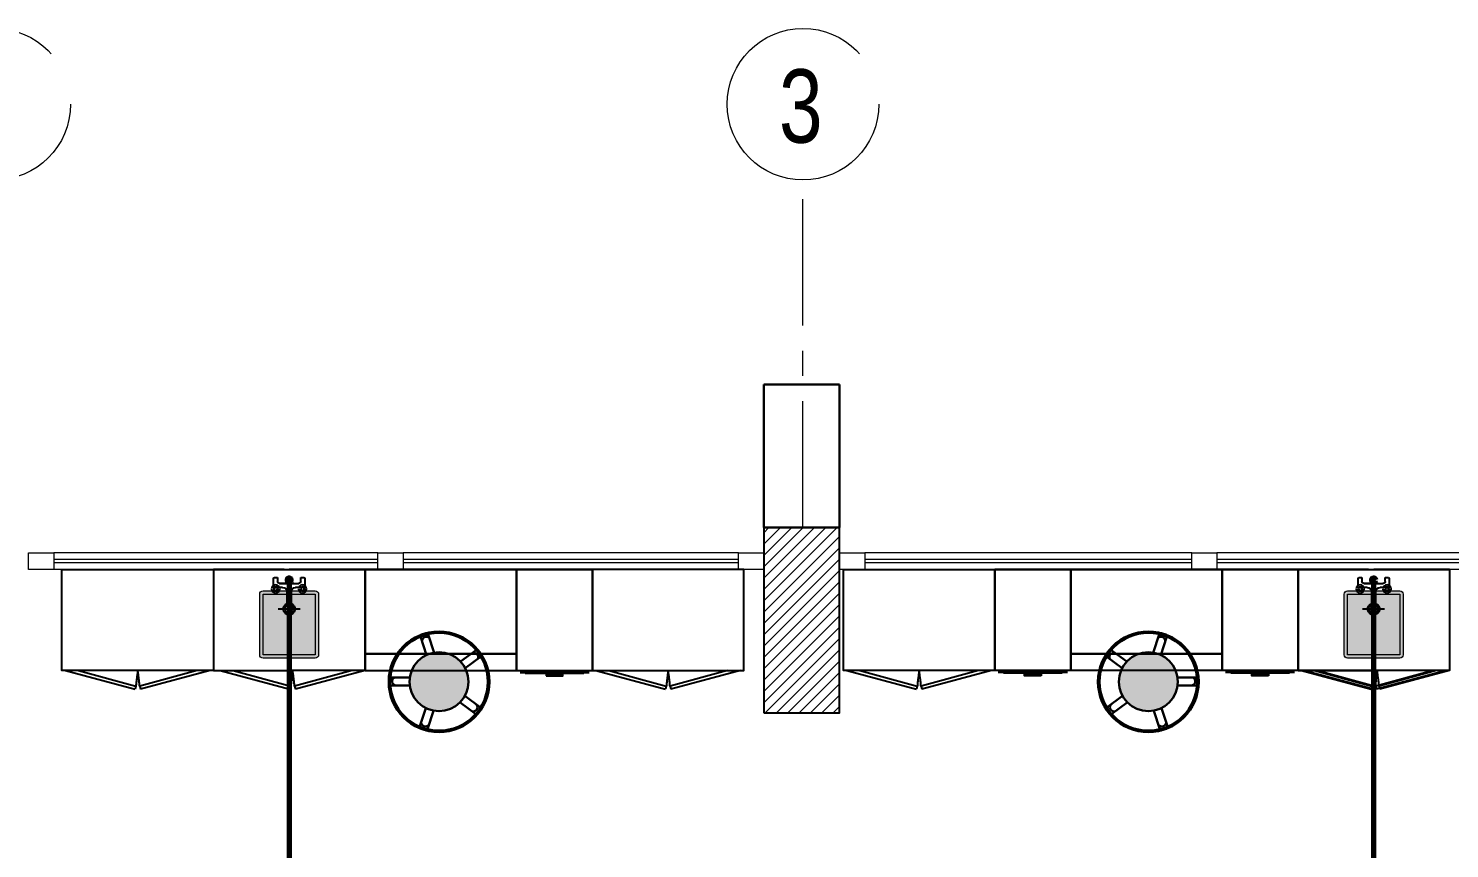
# Model space of a CAD drawing. Extents: x 800 to 995, y 398 to 804.
# Drawn here: x 901.81 to 910.25, y 534.03 to 538.9 of the extents above; entities that cross this region are included whole.
import ezdxf

# ---------------------------------------------------------------- set-up
doc = ezdxf.new("R2010")
doc.units = 0
doc.header["$MEASUREMENT"] = 0
for name, pattern in [('ACAD_ISO02W100', [15, 12, -3]), ('CENTERX2', [4, 2.5, -0.5, 0.5, -0.5]), ('DASHED', [19.05, 12.7, -6.35])]:
    doc.linetypes.add(name, pattern=pattern)
doc.layers.get('0').update_dxf_attribs({"color": 252, "linetype": 'CONTINUOUS', "lineweight": 30})
doc.layers.add('-FUR', color=252, linetype='CONTINUOUS')
doc.layers.add('SAN', color=2, linetype='CONTINUOUS')
for name, color, linetype, lineweight in [('axis', 1, 'CENTERX2', 5), ('Column', 6, 'CONTINUOUS', 25), ('elev', 90, 'CONTINUOUS', 9), ('hatch', 252, 'CONTINUOUS', 9), ('P-C-WATER', 5, 'CONTINUOUS', 70), ('txt in circle', 11, 'CONTINUOUS', 13), ('Wall', 252, 'CONTINUOUS', 30), ('WINDOW', 252, 'CONTINUOUS', 5)]:
    doc.layers.add(name, color=color, linetype=linetype, lineweight=lineweight)
doc.styles.add('SOSA2', font='SOSA.shx', dxfattribs={"width": 0.8})

# ---------------------------------------------------------------- blocks, each defined once
blk = doc.blocks.new('YY5Y5')
at = {"layer": 'SAN', "color": 1}
for p, q in [((434.16, 537.56), (433.7, 538.02)), ((433.83, 542.04), (433.83, 538.56)), ((435.73, 542.41), (434.2, 542.41)), ((435.58, 537.56), (436.04, 538.02)), ((435.73, 540.55), (435.73, 542.41)), ((436.72, 537.65), (438.25, 537.65)), ((446.18, 539.55), (436.73, 539.55)), ((443.04, 539.55), (446.16, 539.55)), ((444.65, 537.65), (446.18, 537.65)), ((447.32, 537.56), (446.86, 538.02)), ((447.16, 542.41), (447.16, 540.55)), ((448.69, 542.41), (447.16, 542.41)), ((448.74, 537.56), (449.2, 538.02)), ((449.07, 538.56), (449.07, 542.04)), ((434.16, 536.15), (433.7, 535.69)), ((435.58, 536.15), (436.04, 535.69)), ((440.5, 535.4), (440.5, 528.74)), ((442.4, 528.74), (442.4, 535.4)), ((447.32, 536.15), (446.86, 535.69)), ((448.74, 536.15), (449.2, 535.69)), ((440.87, 528.36), (442.03, 528.36))]:
    blk.add_line(p, q, dxfattribs=at)
at = {"layer": 'SAN', "color": 1, "linetype": 'Continuous'}
blk.add_line((439.23, 539.55), (439.86, 539.55), dxfattribs=at)
at = {"layer": 'SAN', "color": 2, "linetype": 'DASHED'}
for points in [[(441.45, 532.42), (441.45, 521.63)], [(436.06, 527.03), (446.84, 527.03)]]:
    blk.add_lwpolyline(points, dxfattribs=at)
at = {"layer": 'SAN', "color": 1}
for centre, radius in [((434.87, 536.85), 2), ((434.87, 536.85), 1), ((434.87, 536.85), 0.8), ((448.03, 536.85), 2), ((448.03, 536.85), 1), ((448.03, 536.85), 0.8)]:
    blk.add_circle(centre, radius, dxfattribs=at)
for centre, radius, start, end in [((434.2, 542.04), 0.375, 90, 180), ((436.73, 540.55), 1, 180, 270), ((438.25, 535.4), 2.25, 0, 90), ((444.65, 535.4), 2.25, 90, 180), ((446.16, 540.55), 1, 270, 0), ((448.69, 542.04), 0.375, 0, 90), ((441.45, 527.03), 2.86, 109.43194, 70.56806), ((441.45, 527.03), 2.08, 117.27647, 62.72353), ((440.87, 528.74), 0.375, 180, 270), ((442.03, 528.74), 0.375, 270, 360)]:
    blk.add_arc(centre, radius, start, end, dxfattribs=at)
blk = doc.blocks.new('fd')
at = {"layer": '-FUR'}
h = blk.add_hatch(color=254, dxfattribs=at)
h.paths.add_polyline_path([(1322.6636, 576.6994), (1322.3536, 576.6994), (1322.3536, 577.0594), (1322.6636, 577.0594)], flags=16)
edge = h.paths.add_edge_path()
edge.add_line((1322.6636, 576.6794), (1322.3536, 576.6794))
edge.add_arc((1322.3536, 576.6994), 0.02, 180, 270, ccw=False)
edge.add_line((1322.3336, 576.6994), (1322.3336, 577.0594))
edge.add_arc((1322.3536, 577.0594), 0.02, 90, 180, ccw=False)
edge.add_line((1322.3536, 577.0794), (1322.6636, 577.0794))
edge.add_arc((1322.6636, 577.0594), 0.02, 0, 90, ccw=False)
edge.add_line((1322.6836, 577.0594), (1322.6836, 576.6994))
edge.add_arc((1322.6636, 576.6994), 0.02, -90, 0, ccw=False)
blk.add_hatch(color=253, dxfattribs=at).paths.add_polyline_path([(1322.6636, 577.0594), (1322.6636, 576.6994), (1322.3536, 576.6994), (1322.3536, 577.0594)])
h = blk.add_hatch(color=251, dxfattribs=at)
h.paths.add_polyline_path([(1322.6337, 577.0294), (1322.6636, 577.0594), (1322.6636, 576.6994), (1322.6336, 576.7294)])
h.paths.add_polyline_path([(1322.6336, 576.7294), (1322.6636, 576.6994), (1322.3536, 576.6994), (1322.3836, 576.7294)])
h = blk.add_hatch(color=252, dxfattribs=at)
h.paths.add_polyline_path([(1322.3836, 577.0294), (1322.3536, 577.0594), (1322.6636, 577.0594), (1322.6337, 577.0294)])
h.paths.add_polyline_path([(1322.3836, 576.7294), (1322.3536, 576.6994), (1322.3536, 577.0594), (1322.3836, 577.0294)])
for p, q in [((1322.4784, 577.2056), (1322.0597, 577.2056)), ((1322.4784, 577.2056), (1322.9597, 577.2056)), ((1322.0597, 576.6056), (1322.5097, 576.6056)), ((1322.9597, 576.6056), (1322.5097, 576.6056))]:
    blk.add_line(p, q, dxfattribs=at)
at = {"layer": '-FUR', "linetype": 'ACAD_ISO02W100'}
for p, q in [((1322.0597, 577.2056), (1322.5097, 577.2056)), ((1322.9597, 577.2056), (1322.5097, 577.2056)), ((1322.0997, 576.6056), (1322.5133, 576.4948)), ((1322.177, 576.6056), (1322.5185, 576.5141)), ((1322.8824, 576.6056), (1322.541, 576.5141)), ((1322.9597, 576.6056), (1322.5462, 576.4948)), ((1322.5185, 576.5141), (1322.5133, 576.4948)), ((1322.541, 576.5141), (1322.5462, 576.4948))]:
    blk.add_line(p, q, dxfattribs=at)
for centre, start, end in [((1324.045, 576.3727), 171.26112, 174.70691), ((1321.0144, 576.3727), 5.29309, 8.73888)]:
    blk.add_arc(centre, 1.5331, start, end, dxfattribs=at)
for p, q in [((1322.0597, 577.2056), (1322.0597, 576.6056)), ((1322.9597, 577.2056), (1322.9597, 576.6056))]:
    blk.add_line(p, q)
blk.add_lwpolyline([(1322.6636, 576.6794), (1322.3536, 576.6794, -0.414214), (1322.3336, 576.6994), (1322.3336, 577.0594, -0.414214), (1322.3536, 577.0794), (1322.6636, 577.0794, -0.414214), (1322.6836, 577.0594), (1322.6836, 576.6994, -0.414214)], format="xyb", close=True)
blk.add_lwpolyline([(1322.6636, 576.6794), (1322.3536, 576.6794, -0.414214), (1322.3336, 576.6994), (1322.3336, 577.0594, -0.414214), (1322.3536, 577.0794), (1322.6636, 577.0794, -0.414214), (1322.6836, 577.0594), (1322.6836, 576.6994, -0.414214)], format="xyb", close=True)
blk.add_lwpolyline([(1322.6636, 576.6994), (1322.3536, 576.6994), (1322.3536, 577.0594), (1322.6636, 577.0594)], close=True)
at = {"extrusion": (0, 0, -1), "xscale": 0.0121000000000322, "yscale": 0.0121000000000322, "zscale": -0.0121}
blk.add_blockref('YY5Y5', (-1327.8502, 570.5947), dxfattribs=at)
blk = doc.blocks.new('juy')
blk.add_line((1322.9597, 577.2056), (1322.9597, 576.6056))
blk.add_blockref('fd', (0, 0))

msp = doc.modelspace()

# ---------------------------------------------------------------- hatches: boundary and pattern name
h = msp.add_hatch(color=256)
h.set_gradient(color1=(132, 132, 132), name='SPHERICAL')
h.paths.add_polyline_path([(904.2464, 535.1979, -1), (904.2464, 534.8479, -1)])
h = msp.add_hatch(color=256)
h.set_gradient(color1=(132, 132, 132), name='SPHERICAL')
h.paths.add_polyline_path([(908.4589, 535.1979, 1), (908.4589, 534.8479, 1)])
at = {"layer": 'hatch'}
h = msp.add_hatch(dxfattribs=at)
h.set_pattern_fill('ANSI31', color=252, scale=0.015, style=0)
h.set_pattern_definition([(45, (1098.38235, 197.51664), (-0.0336759605, 0.0336759605), [])])
h.paths.add_polyline_path([(906.1752, 534.8387), (906.6252, 534.8387), (906.6252, 535.9388), (906.1752, 535.9388)])

# ---------------------------------------------------------------- linework, layer by layer
at = {"layer": '-FUR', "linetype": 'ACAD_ISO02W100'}
for p, q in [((902.0074, 535.6888), (902.9074, 535.6888)), ((904.7074, 535.6888), (905.1574, 535.6888)), ((906.0574, 535.6888), (905.1574, 535.6888)), ((906.6479, 535.6888), (907.5479, 535.6888)), ((907.9979, 535.6888), (907.5479, 535.6888)), ((909.3479, 535.6888), (908.8979, 535.6888)), ((909.3479, 535.6888), (910.2479, 535.6888)), ((902.0274, 535.0888), (902.441, 534.978)), ((902.1047, 535.0888), (902.4462, 534.9973)), ((902.8101, 535.0888), (902.4687, 534.9973)), ((902.8874, 535.0888), (902.4739, 534.978)), ((903.8074, 535.0888), (904.7074, 535.0888)), ((905.1774, 535.0888), (905.591, 534.978)), ((905.2547, 535.0888), (905.5962, 534.9973)), ((905.9601, 535.0888), (905.6187, 534.9973)), ((906.0374, 535.0888), (905.6239, 534.978)), ((906.6679, 535.0888), (907.0815, 534.978)), ((906.7452, 535.0888), (907.0866, 534.9973)), ((907.4506, 535.0888), (907.1092, 534.9973)), ((907.5279, 535.0888), (907.1143, 534.978)), ((908.8979, 535.0888), (907.9979, 535.0888)), ((909.3679, 535.0888), (909.7815, 534.978)), ((909.4452, 535.0888), (909.7866, 534.9973)), ((910.1506, 535.0888), (909.8092, 534.9973)), ((910.2279, 535.0888), (909.8143, 534.978)), ((902.4462, 534.9973), (902.441, 534.978)), ((902.4687, 534.9973), (902.4739, 534.978)), ((905.5962, 534.9973), (905.591, 534.978)), ((905.6187, 534.9973), (905.6239, 534.978)), ((907.0866, 534.9973), (907.0815, 534.978)), ((907.1092, 534.9973), (907.1143, 534.978)), ((909.7866, 534.9973), (909.7815, 534.978)), ((909.8092, 534.9973), (909.8143, 534.978))]:
    msp.add_line(p, q, dxfattribs=at)
at = {"layer": '-FUR'}
for p, q in [((904.7274, 535.0788), (905.1374, 535.0788)), ((904.7574, 535.0738), (905.1074, 535.0738)), ((907.9779, 535.0788), (907.5679, 535.0788)), ((907.9479, 535.0738), (907.5979, 535.0738)), ((909.3279, 535.0788), (908.9179, 535.0788)), ((909.2979, 535.0738), (908.9479, 535.0738))]:
    msp.add_line(p, q, dxfattribs=at)
for points in [[(902.0074, 535.6888), (902.9074, 535.6888), (902.9074, 535.0888), (902.0074, 535.0888)], [(904.7074, 535.0888), (905.1574, 535.0888), (905.1574, 535.6888), (904.7074, 535.6888)], [(906.0574, 535.6888), (905.1574, 535.6888), (905.1574, 535.0888), (906.0574, 535.0888)], [(906.6479, 535.6888), (907.5479, 535.6888), (907.5479, 535.0888), (906.6479, 535.0888)], [(907.9979, 535.0888), (907.5479, 535.0888), (907.5479, 535.6888), (907.9979, 535.6888)], [(909.3479, 535.0888), (908.8979, 535.0888), (908.8979, 535.6888), (909.3479, 535.6888)], [(909.3479, 535.6888), (910.2479, 535.6888), (910.2479, 535.0888), (909.3479, 535.0888)]]:
    msp.add_lwpolyline(points, close=True, dxfattribs=at)
at = {"layer": '-FUR', "color": 1}
for points in [[(904.8824, 535.0588), (904.9824, 535.0588), (904.9824, 535.0688), (904.8824, 535.0688)], [(907.8229, 535.0588), (907.7229, 535.0588), (907.7229, 535.0688), (907.8229, 535.0688)], [(909.1729, 535.0588), (909.0729, 535.0588), (909.0729, 535.0688), (909.1729, 535.0688)]]:
    msp.add_lwpolyline(points, close=True, dxfattribs=at)
at = {"layer": '-FUR', "linetype": 'ACAD_ISO02W100'}
for centre, start, end in [((903.9727, 534.8559), 171.26112, 174.70691), ((900.9421, 534.8559), 5.29309, 8.73888), ((907.1227, 534.8559), 171.26112, 174.70691), ((904.0921, 534.8559), 5.29309, 8.73888), ((908.6132, 534.8559), 171.26112, 174.70691), ((905.5826, 534.8559), 5.29309, 8.73888), ((911.3132, 534.8559), 171.26112, 174.70691), ((908.2826, 534.8559), 5.29309, 8.73888)]:
    msp.add_arc(centre, 1.5331, start, end, dxfattribs=at)
for p, q in [((903.8074, 535.0888), (903.8074, 535.6888)), ((903.8074, 535.6888), (904.7074, 535.6888)), ((904.7074, 535.6888), (904.7074, 535.0888)), ((908.8979, 535.6888), (907.9979, 535.6888)), ((907.9979, 535.6888), (907.9979, 535.0888)), ((908.8979, 535.0888), (908.8979, 535.6888)), ((904.1721, 535.1813), (904.136, 535.2909)), ((904.1424, 535.3035), (904.1686, 535.3119)), ((904.2174, 535.1954), (904.1827, 535.3033)), ((908.4879, 535.1954), (908.5226, 535.3033)), ((908.5332, 535.1813), (908.5693, 535.2909)), ((908.5629, 535.3035), (908.5367, 535.3119)), ((904.7074, 535.1888), (903.8074, 535.1888)), ((904.3741, 535.1425), (904.4672, 535.2107)), ((904.4812, 535.2085), (904.4973, 535.1862)), ((904.7074, 535.0888), (904.7074, 535.1888)), ((907.9979, 535.0888), (907.9979, 535.1888)), ((907.9979, 535.1888), (908.8979, 535.1888)), ((908.2241, 535.2085), (908.208, 535.1862)), ((908.3312, 535.1425), (908.2381, 535.2107)), ((904.4016, 535.1038), (904.4935, 535.1701)), ((908.3037, 535.1038), (908.2118, 535.1701)), ((903.9474, 535.0107), (903.9475, 535.0382)), ((904.0733, 535.0486), (903.96, 535.049)), ((908.632, 535.0486), (908.7453, 535.049)), ((908.7579, 535.0107), (908.7578, 535.0382)), ((904.0728, 535.0012), (903.9573, 535.0007)), ((904.3997, 534.9384), (904.4933, 534.8709)), ((908.3056, 534.9384), (908.212, 534.8709)), ((908.6325, 535.0012), (908.748, 535.0007)), ((904.1685, 534.8662), (904.1331, 534.7585)), ((904.2134, 534.851), (904.1782, 534.7411)), ((904.3714, 534.9003), (904.4628, 534.8334)), ((904.4955, 534.8569), (904.4793, 534.8348)), ((908.2098, 534.8569), (908.226, 534.8348)), ((908.3339, 534.9003), (908.2425, 534.8334)), ((908.4919, 534.851), (908.5271, 534.7411)), ((908.5368, 534.8662), (908.5722, 534.7585)), ((904.1656, 534.7347), (904.1395, 534.7433)), ((908.5397, 534.7347), (908.5658, 534.7433))]:
    msp.add_line(p, q)
for centre, radius in [((904.2464, 535.0229), 0.299), ((904.2464, 535.0229), 0.29), ((908.4589, 535.0229), 0.299), ((908.4589, 535.0229), 0.29), ((904.2464, 535.0229), 0.175), ((908.4589, 535.0229), 0.175)]:
    msp.add_circle(centre, radius)
for centre, radius, start, end in [((904.1455, 535.294), 0.01, 107.79115, 197.79115), ((904.1709, 535.265), 0.025, 40.93495, 209.17517), ((904.1704, 535.2989), 0.0131, 19.65402, 97.72038), ((908.5344, 535.265), 0.025, 330.82483, 139.06505), ((908.5349, 535.2989), 0.0131, 82.27962, 160.34598), ((908.5598, 535.294), 0.01, 342.20885, 72.20885), ((904.4534, 535.1695), 0.025, 328.93495, 137.17517), ((904.4731, 535.2026), 0.01, 35.79115, 125.79115), ((904.4855, 535.1805), 0.0131, 307.65402, 25.72038), ((908.2198, 535.1805), 0.0131, 154.27962, 232.34598), ((908.2322, 535.2026), 0.01, 54.20885, 144.20885), ((908.252, 535.1695), 0.025, 42.82483, 211.06505), ((903.9574, 535.0107), 0.01, 179.79115, 269.79115), ((903.9604, 535.0359), 0.0131, 91.65402, 169.72038), ((903.9928, 535.0259), 0.025, 112.93495, 281.17517), ((908.7125, 535.0259), 0.025, 258.82483, 67.06505), ((908.7449, 535.0359), 0.0131, 10.27962, 88.34598), ((908.7479, 535.0107), 0.01, 270.20885, 0.20885), ((904.4498, 534.8714), 0.025, 256.93495, 65.17517), ((904.4874, 534.8628), 0.01, 323.79115, 53.79115), ((908.2179, 534.8628), 0.01, 126.20885, 216.20885), ((908.2555, 534.8714), 0.025, 114.82483, 283.06505), ((904.1457, 534.7548), 0.0131, 163.65402, 241.72038), ((904.1652, 534.7826), 0.025, 184.93495, 353.17517), ((904.4702, 534.8442), 0.0131, 235.65402, 313.72038), ((908.2351, 534.8442), 0.0131, 226.27962, 304.34598), ((908.5401, 534.7826), 0.025, 186.82483, 355.06505), ((908.5596, 534.7548), 0.0131, 298.27962, 16.34598), ((904.1687, 534.7442), 0.01, 251.79115, 341.79115), ((908.5366, 534.7442), 0.01, 198.20885, 288.20885)]:
    msp.add_arc(centre, radius, start, end)
at = {"layer": 'axis', "color": 0, "ltscale": 0.3}
msp.add_line((906.4079, 535.9388), (906.4079, 538.0025), dxfattribs=at)
at = {"layer": 'axis', "color": 0}
for centre in [(901.6079, 538.4525), (906.4079, 538.4525)]:
    msp.add_circle(centre, 0.45, dxfattribs=at)
at = {"layer": 'Column', "color": 252}
msp.add_lwpolyline([(906.1752, 534.8387), (906.6252, 534.8387), (906.6252, 535.9388), (906.1752, 535.9388)], close=True, dxfattribs=at)
at = {"layer": 'elev', "color": 252, "linetype": 'Continuous'}
for p, q in [((901.8081, 535.7888), (901.9581, 535.7888)), ((901.8081, 535.6888), (901.8081, 535.7888)), ((901.9581, 535.7888), (901.9581, 535.6888)), ((903.8829, 535.7888), (904.0329, 535.7888)), ((903.8829, 535.6888), (903.8829, 535.7888)), ((904.0329, 535.7888), (904.0329, 535.6888)), ((906.0252, 535.7888), (906.1752, 535.7888)), ((906.0252, 535.6888), (906.0252, 535.7888)), ((906.1752, 535.7888), (906.1752, 535.6888)), ((906.6252, 535.7888), (906.7752, 535.7888)), ((906.6252, 535.6888), (906.6252, 535.7888)), ((906.7752, 535.7888), (906.7752, 535.6888)), ((908.7165, 535.7888), (908.8665, 535.7888)), ((908.7165, 535.6888), (908.7165, 535.7888)), ((908.8665, 535.7888), (908.8665, 535.6888)), ((901.9581, 535.6888), (901.8081, 535.6888)), ((904.0329, 535.6888), (903.8829, 535.6888)), ((906.1752, 535.6888), (906.0252, 535.6888)), ((906.7752, 535.6888), (906.6252, 535.6888)), ((908.8665, 535.6888), (908.7165, 535.6888))]:
    msp.add_line(p, q, dxfattribs=at)
at = {"layer": 'P-C-WATER', "linetype": 'Continuous'}
for p, q in [((903.3563, 535.6139, -0.1), (903.3563, 531.294, -0.1)), ((909.7967, 535.6139, -0.1), (909.7967, 531.294, -0.1))]:
    msp.add_line(p, q, dxfattribs=at)
at = {"layer": 'P-C-WATER', "linetype": 'ByBlock'}
for centre, start, end in [((903.3563, 535.6264), 0, 180), ((903.3563, 535.6264), 180, 0), ((909.7967, 535.6264), 0, 180), ((909.7967, 535.6264), 180, 0)]:
    msp.add_arc(centre, 0.0125, start, end, dxfattribs=at)
at = {"layer": 'Wall', "color": 252, "linetype": 'Continuous'}
for p, q in [((906.6252, 536.7888), (906.1752, 536.7888)), ((906.1752, 536.7888), (906.1752, 535.9388)), ((906.6252, 535.9388), (906.6252, 536.7888)), ((906.1752, 535.9388), (906.6252, 535.9388))]:
    msp.add_line(p, q, dxfattribs=at)
at = {"layer": 'WINDOW', "color": 252, "linetype": 'Continuous'}
for p, q in [((903.8829, 535.7888), (901.9581, 535.7888)), ((906.0252, 535.7888), (904.0329, 535.7888)), ((908.7165, 535.7888), (906.7752, 535.7888)), ((910.8079, 535.7888), (908.8665, 535.7888)), ((903.8829, 535.7488), (901.9581, 535.7488)), ((903.8829, 535.7288), (901.9581, 535.7288)), ((903.8829, 535.6888), (901.9581, 535.6888)), ((906.0252, 535.7488), (904.0329, 535.7488)), ((906.0252, 535.7288), (904.0329, 535.7288)), ((906.0252, 535.6888), (904.0329, 535.6888)), ((908.7165, 535.7488), (906.7752, 535.7488)), ((908.7165, 535.7288), (906.7752, 535.7288)), ((908.7165, 535.6888), (906.7752, 535.6888)), ((910.8079, 535.7488), (908.8665, 535.7488)), ((910.8079, 535.7288), (908.8665, 535.7288)), ((910.8079, 535.6888), (908.8665, 535.6888))]:
    msp.add_line(p, q, dxfattribs=at)

# ---------------------------------------------------------------- block references
at = {"layer": 'WINDOW'}
for p in [(-419.1523, -41.5168), (-412.7118, -41.5168)]:
    msp.add_blockref('juy', p, dxfattribs=at)

# ---------------------------------------------------------------- texts
at = {"layer": 'txt in circle', "color": 0, "ltscale": 0.01, "insert": (906.395, 538.4388), "char_height": 0.4355, "attachment_point": 5, "style": 'SOSA2'}
msp.add_mtext('3', dxfattribs=at)

doc.saveas('drawing.dxf')
